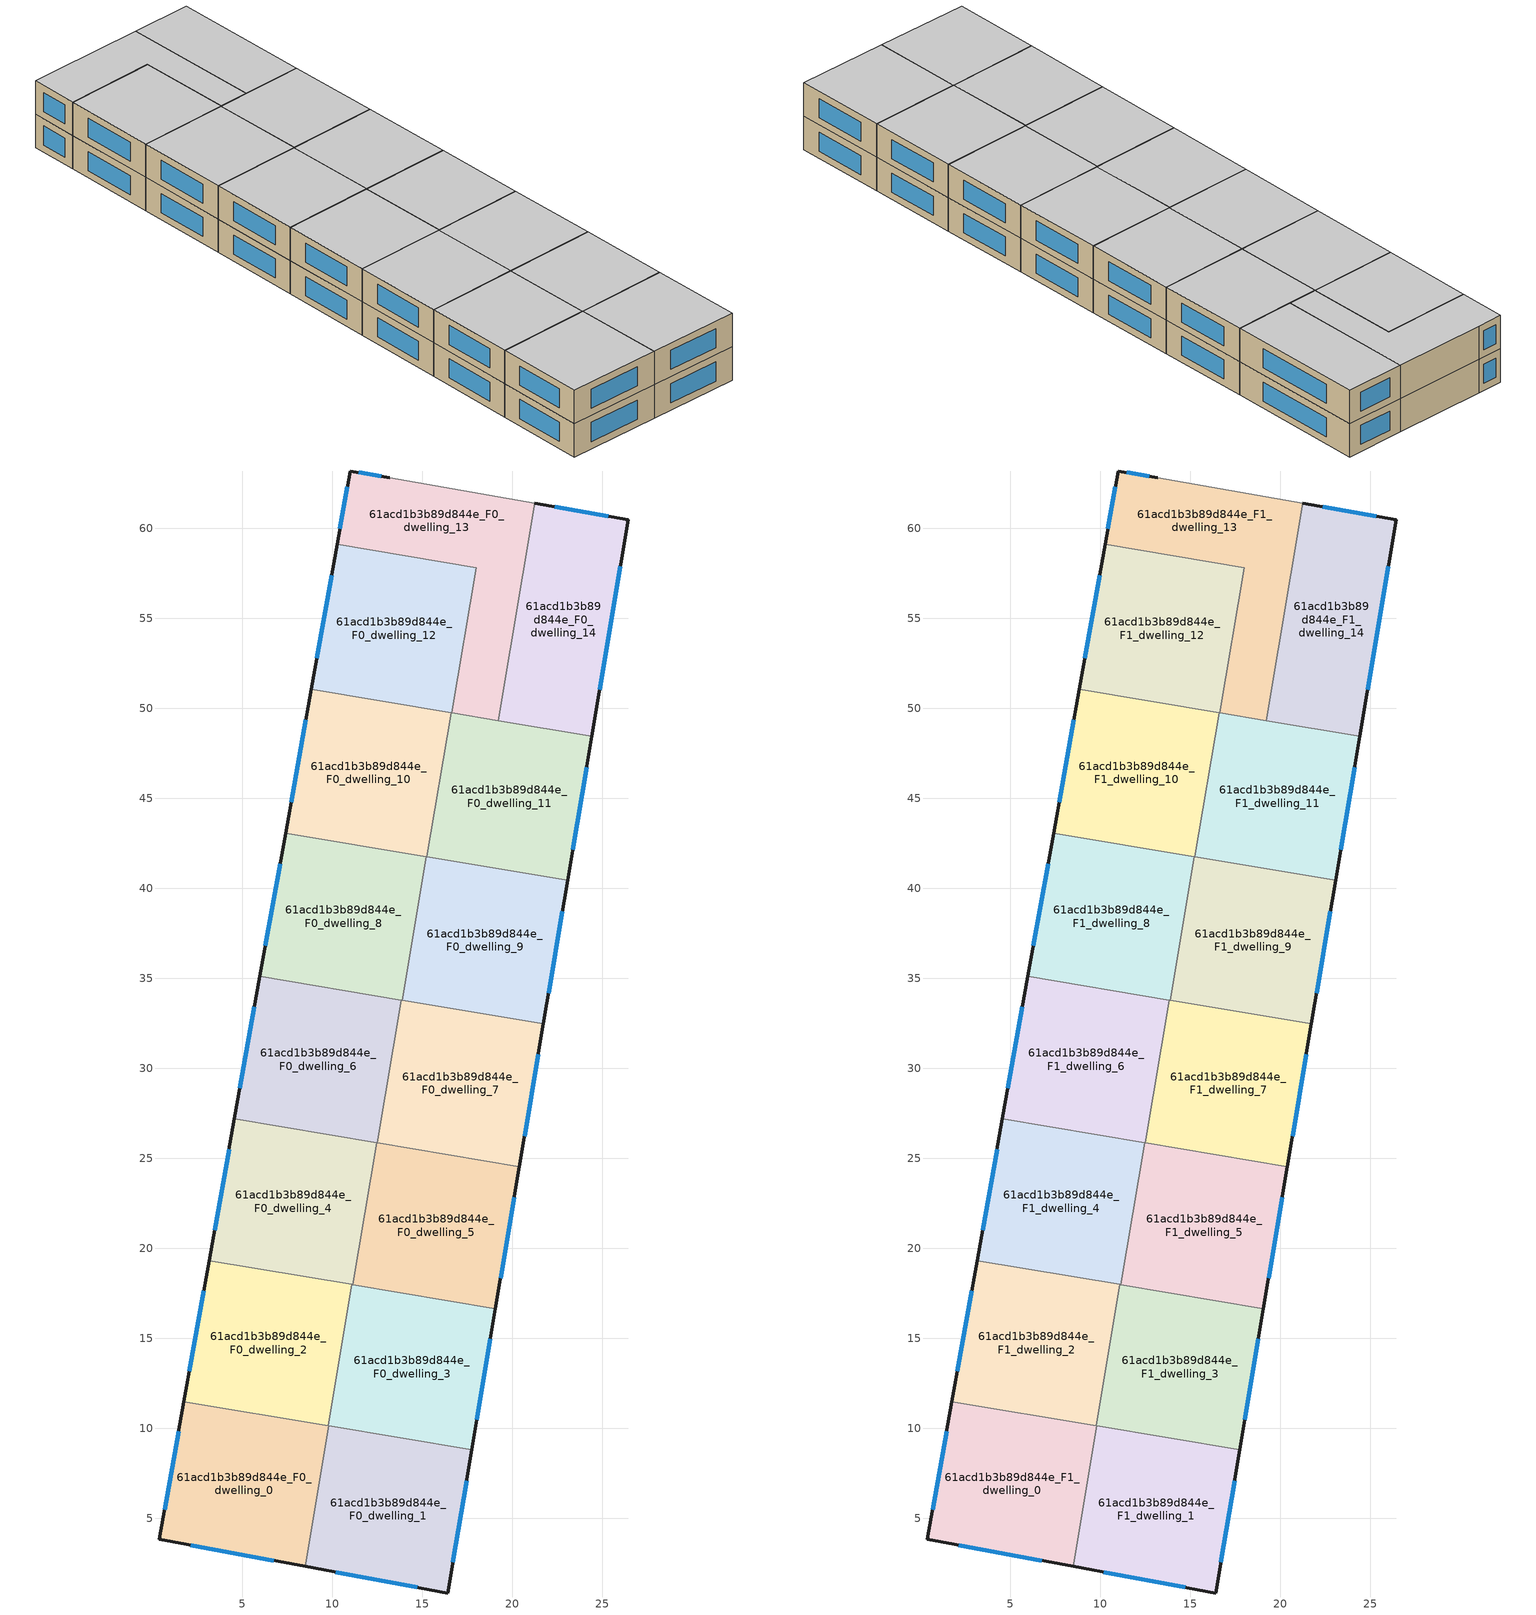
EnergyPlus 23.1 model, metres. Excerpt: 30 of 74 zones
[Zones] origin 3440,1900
61acd1b3b89d844e_F0_dwelling_0
 floor ground (EU_floor_Construction): 9.79,10.13 8.48,2.32 0.38,3.83 1.74,11.48 z0
 wall outside (EU_wall_Construction): 1.74,11.48 0.38,3.83 8.48,2.32 z0:3
 wall to 61acd1b3b89d844e_F0_dwelling_1 (EU_wall_Construction): 8.48,2.32 9.79,10.13 z0:3
 wall to 61acd1b3b89d844e_F0_dwelling_2 (EU_wall_Construction): 9.76,10.14 1.74,11.48 z0:3
 wall to 61acd1b3b89d844e_F0_dwelling_3 (EU_wall_Construction): 9.79,10.13 9.76,10.14 z0:3
 window (EU_Window_Construction): 2.11,3.5 6.75,2.64 / 1.45,9.84 0.67,5.47 z0.64:2.36
61acd1b3b89d844e_F0_dwelling_1
 floor ground (EU_floor_Construction): 17.74,8.8 16.4,0.84 8.48,2.32 9.79,10.13 z0
 wall outside (EU_wall_Construction): 8.48,2.32 16.4,0.84 17.74,8.8 z0:3
 wall to 61acd1b3b89d844e_F0_dwelling_3 (EU_wall_Construction): 17.74,8.8 9.79,10.13 z0:3
 window (EU_Window_Construction): 10.18,2 14.7,1.16 / 16.69,2.55 17.45,7.09 z0.64:2.36
61acd1b3b89d844e_F0_dwelling_10
 floor ground (EU_floor_Construction): 16.6,49.76 15.25,41.75 7.39,43.07 8.82,51.07 z0
 wall outside (EU_wall_Construction): 8.82,51.07 7.39,43.07 z0:3
 wall to 61acd1b3b89d844e_F0_dwelling_11 (EU_wall_Construction): 15.25,41.75 16.6,49.76 z0:3
 wall to 61acd1b3b89d844e_F0_dwelling_8 (EU_wall_Construction): 7.39,43.07 15.21,41.76 z0:3
 wall to 61acd1b3b89d844e_F0_dwelling_12 (EU_wall_Construction): 16.6,49.76 8.82,51.07 z0:3
 wall to 61acd1b3b89d844e_F0_dwelling_9 (EU_wall_Construction): 15.21,41.76 15.25,41.75 z0:3
 window (EU_Window_Construction): 8.52,49.36 7.7,44.78 z0.64:2.36
61acd1b3b89d844e_F0_dwelling_11
 floor ground (EU_floor_Construction): 24.41,48.45 23.06,40.44 15.25,41.75 16.6,49.76 z0
 wall outside (EU_wall_Construction): 23.06,40.44 24.41,48.45 z0:3
 wall to 61acd1b3b89d844e_F0_dwelling_9 (EU_wall_Construction): 15.25,41.75 23.06,40.44 z0:3
 wall to 61acd1b3b89d844e_F0_dwelling_14 (EU_wall_Construction): 24.41,48.45 19.22,49.32 z0:3
 wall to 61acd1b3b89d844e_F0_dwelling_13 (EU_wall_Construction): 19.22,49.32 16.64,49.76 z0:3
 wall to 61acd1b3b89d844e_F0_dwelling_12 (EU_wall_Construction): 16.64,49.76 16.6,49.76 z0:3
 window (EU_Window_Construction): 23.35,42.15 24.12,46.73 z0.64:2.36
61acd1b3b89d844e_F0_dwelling_12
 floor ground (EU_floor_Construction): 17.99,57.81 16.64,49.76 8.82,51.07 10.26,59.11 z0
 wall outside (EU_wall_Construction): 10.26,59.11 8.82,51.07 z0:3
 wall to 61acd1b3b89d844e_F0_dwelling_13 (EU_wall_Construction): 16.64,49.76 17.99,57.81 10.26,59.11 z0:3
 window (EU_Window_Construction): 9.95,57.39 9.13,52.79 z0.64:2.36
61acd1b3b89d844e_F0_dwelling_13
 floor ground (EU_floor_Construction): 21.25,61.4 19.22,49.32 16.64,49.76 17.99,57.81 10.26,59.11 10.99,63.19 13.18,62.83 z0
 wall outside (EU_wall_Construction): 13.18,62.83 10.99,63.19 10.26,59.11 z0:3
 wall adiabatic (EU_wall_Construction): 21.25,61.4 13.18,62.83 z0:3
 wall to 61acd1b3b89d844e_F0_dwelling_14 (EU_wall_Construction): 19.22,49.32 21.25,61.4 z0:3
 window (EU_Window_Construction): 10.83,62.32 10.42,59.99 / 12.71,62.91 11.46,63.11 z0.64:2.36
61acd1b3b89d844e_F0_dwelling_14
 floor ground (EU_floor_Construction): 26.44,60.49 24.41,48.45 19.22,49.32 21.25,61.4 z0
 wall outside (EU_wall_Construction): 24.41,48.45 26.44,60.49 21.25,61.4 z0:3
 window (EU_Window_Construction): 25.33,60.68 22.36,61.21 / 24.85,51.03 26,57.91 z0.64:2.36
61acd1b3b89d844e_F0_dwelling_2
 floor ground (EU_floor_Construction): 11.08,17.99 9.76,10.14 1.74,11.48 3.15,19.32 z0
 wall outside (EU_wall_Construction): 3.15,19.32 1.74,11.48 z0:3
 wall to 61acd1b3b89d844e_F0_dwelling_3 (EU_wall_Construction): 9.76,10.14 11.08,17.99 z0:3
 wall to 61acd1b3b89d844e_F0_dwelling_4 (EU_wall_Construction): 11.08,17.99 3.15,19.32 z0:3
 window (EU_Window_Construction): 2.85,17.64 2.05,13.16 z0.64:2.36
61acd1b3b89d844e_F0_dwelling_3
 floor ground (EU_floor_Construction): 19.06,16.65 17.74,8.8 9.76,10.14 11.08,17.99 z0
 wall outside (EU_wall_Construction): 17.74,8.8 19.06,16.65 z0:3
 wall to 61acd1b3b89d844e_F0_dwelling_5 (EU_wall_Construction): 19.06,16.65 11.12,17.98 z0:3
 wall to 61acd1b3b89d844e_F0_dwelling_4 (EU_wall_Construction): 11.12,17.98 11.08,17.99 z0:3
 window (EU_Window_Construction): 18.02,10.48 18.78,14.96 z0.64:2.36
61acd1b3b89d844e_F0_dwelling_4
 floor ground (EU_floor_Construction): 12.45,25.87 11.12,17.98 3.15,19.32 4.55,27.2 z0
 wall outside (EU_wall_Construction): 4.55,27.2 3.15,19.32 z0:3
 wall to 61acd1b3b89d844e_F0_dwelling_5 (EU_wall_Construction): 11.12,17.98 12.45,25.87 z0:3
 wall to 61acd1b3b89d844e_F0_dwelling_6 (EU_wall_Construction): 12.45,25.87 4.55,27.2 z0:3
 window (EU_Window_Construction): 4.25,25.51 3.45,21.01 z0.64:2.36
61acd1b3b89d844e_F0_dwelling_5
 floor ground (EU_floor_Construction): 20.39,24.54 19.06,16.65 11.12,17.98 12.45,25.87 z0
 wall outside (EU_wall_Construction): 19.06,16.65 20.39,24.54 z0:3
 wall to 61acd1b3b89d844e_F0_dwelling_7 (EU_wall_Construction): 20.39,24.54 12.49,25.86 z0:3
 wall to 61acd1b3b89d844e_F0_dwelling_6 (EU_wall_Construction): 12.49,25.86 12.45,25.87 z0:3
 window (EU_Window_Construction): 19.34,18.34 20.1,22.85 z0.64:2.36
61acd1b3b89d844e_F0_dwelling_6
 floor ground (EU_floor_Construction): 13.82,33.79 12.49,25.86 4.55,27.2 5.97,35.11 z0
 wall outside (EU_wall_Construction): 5.97,35.11 4.55,27.2 z0:3
 wall to 61acd1b3b89d844e_F0_dwelling_7 (EU_wall_Construction): 12.49,25.86 13.82,33.79 z0:3
 wall to 61acd1b3b89d844e_F0_dwelling_8 (EU_wall_Construction): 13.82,33.79 5.97,35.11 z0:3
 window (EU_Window_Construction): 5.67,33.42 4.86,28.89 z0.64:2.36
61acd1b3b89d844e_F0_dwelling_7
 floor ground (EU_floor_Construction): 21.72,32.47 20.39,24.54 12.49,25.86 13.82,33.79 z0
 wall outside (EU_wall_Construction): 20.39,24.54 21.72,32.47 z0:3
 wall to 61acd1b3b89d844e_F0_dwelling_9 (EU_wall_Construction): 21.72,32.47 13.87,33.79 z0:3
 wall to 61acd1b3b89d844e_F0_dwelling_8 (EU_wall_Construction): 13.87,33.79 13.82,33.79 z0:3
 window (EU_Window_Construction): 20.67,26.23 21.44,30.77 z0.64:2.36
61acd1b3b89d844e_F0_dwelling_8
 floor ground (EU_floor_Construction): 15.21,41.76 13.87,33.79 5.97,35.11 7.39,43.07 z0
 wall outside (EU_wall_Construction): 7.39,43.07 5.97,35.11 z0:3
 wall to 61acd1b3b89d844e_F0_dwelling_9 (EU_wall_Construction): 13.87,33.79 15.21,41.76 z0:3
 window (EU_Window_Construction): 7.09,41.37 6.27,36.82 z0.64:2.36
61acd1b3b89d844e_F0_dwelling_9
 floor ground (EU_floor_Construction): 23.06,40.44 21.72,32.47 13.87,33.79 15.21,41.76 z0
 wall outside (EU_wall_Construction): 21.72,32.47 23.06,40.44 z0:3
 window (EU_Window_Construction): 22.01,34.17 22.78,38.73 z0.64:2.36
61acd1b3b89d844e_F1_dwelling_0
 floor to 61acd1b3b89d844e_F0_dwelling_0 (EU_floor_Construction): 9.79,10.13 8.48,2.32 0.38,3.83 1.74,11.48 z3
 wall outside (EU_wall_Construction): 1.74,11.48 0.38,3.83 8.48,2.32 z3:6
 wall to 61acd1b3b89d844e_F1_dwelling_1 (EU_wall_Construction): 8.48,2.32 9.79,10.13 z3:6
 wall to 61acd1b3b89d844e_F1_dwelling_2 (EU_wall_Construction): 9.76,10.14 1.74,11.48 z3:6
 wall to 61acd1b3b89d844e_F1_dwelling_3 (EU_wall_Construction): 9.79,10.13 9.76,10.14 z3:6
 window (EU_Window_Construction): 2.11,3.5 6.75,2.64 / 1.45,9.84 0.67,5.47 z3.64:5.36
 ceiling to 61acd1b3b89d844e_F2_dwelling_0 (EU_floor_Construction): 8.48,2.32 9.79,10.13 1.74,11.48 0.38,3.83 z6
61acd1b3b89d844e_F1_dwelling_1
 floor to 61acd1b3b89d844e_F0_dwelling_1 (EU_floor_Construction): 17.74,8.8 16.4,0.84 8.48,2.32 9.79,10.13 z3
 wall outside (EU_wall_Construction): 8.48,2.32 16.4,0.84 17.74,8.8 z3:6
 wall to 61acd1b3b89d844e_F1_dwelling_3 (EU_wall_Construction): 17.74,8.8 9.79,10.13 z3:6
 window (EU_Window_Construction): 10.18,2 14.7,1.16 / 16.69,2.55 17.45,7.09 z3.64:5.36
 ceiling to 61acd1b3b89d844e_F2_dwelling_1 (EU_floor_Construction): 16.4,0.84 17.74,8.8 9.79,10.13 8.48,2.32 z6
61acd1b3b89d844e_F1_dwelling_10
 floor to 61acd1b3b89d844e_F0_dwelling_10 (EU_floor_Construction): 16.6,49.76 15.25,41.75 7.39,43.07 8.82,51.07 z3
 wall outside (EU_wall_Construction): 8.82,51.07 7.39,43.07 z3:6
 wall to 61acd1b3b89d844e_F1_dwelling_11 (EU_wall_Construction): 15.25,41.75 16.6,49.76 z3:6
 wall to 61acd1b3b89d844e_F1_dwelling_8 (EU_wall_Construction): 7.39,43.07 15.21,41.76 z3:6
 wall to 61acd1b3b89d844e_F1_dwelling_12 (EU_wall_Construction): 16.6,49.76 8.82,51.07 z3:6
 wall to 61acd1b3b89d844e_F1_dwelling_9 (EU_wall_Construction): 15.21,41.76 15.25,41.75 z3:6
 window (EU_Window_Construction): 8.52,49.36 7.7,44.78 z3.64:5.36
 ceiling to 61acd1b3b89d844e_F2_dwelling_10 (EU_floor_Construction): 15.25,41.75 16.6,49.76 8.82,51.07 7.39,43.07 z6
61acd1b3b89d844e_F1_dwelling_11
 floor to 61acd1b3b89d844e_F0_dwelling_11 (EU_floor_Construction): 24.41,48.45 23.06,40.44 15.25,41.75 16.6,49.76 z3
 wall outside (EU_wall_Construction): 23.06,40.44 24.41,48.45 z3:6
 wall to 61acd1b3b89d844e_F1_dwelling_9 (EU_wall_Construction): 15.25,41.75 23.06,40.44 z3:6
 wall to 61acd1b3b89d844e_F1_dwelling_14 (EU_wall_Construction): 24.41,48.45 19.22,49.32 z3:6
 wall to 61acd1b3b89d844e_F1_dwelling_13 (EU_wall_Construction): 19.22,49.32 16.64,49.76 z3:6
 wall to 61acd1b3b89d844e_F1_dwelling_12 (EU_wall_Construction): 16.64,49.76 16.6,49.76 z3:6
 window (EU_Window_Construction): 23.35,42.15 24.12,46.73 z3.64:5.36
 ceiling to 61acd1b3b89d844e_F2_dwelling_11 (EU_floor_Construction): 23.06,40.44 24.41,48.45 16.6,49.76 15.25,41.75 z6
61acd1b3b89d844e_F1_dwelling_12
 floor to 61acd1b3b89d844e_F0_dwelling_12 (EU_floor_Construction): 17.99,57.81 16.64,49.76 8.82,51.07 10.26,59.11 z3
 wall outside (EU_wall_Construction): 10.26,59.11 8.82,51.07 z3:6
 wall to 61acd1b3b89d844e_F1_dwelling_13 (EU_wall_Construction): 16.64,49.76 17.99,57.81 10.26,59.11 z3:6
 window (EU_Window_Construction): 9.95,57.39 9.13,52.79 z3.64:5.36
 ceiling to 61acd1b3b89d844e_F2_dwelling_12 (EU_floor_Construction): 16.64,49.76 17.99,57.81 10.26,59.11 8.82,51.07 z6
61acd1b3b89d844e_F1_dwelling_13
 floor to 61acd1b3b89d844e_F0_dwelling_13 (EU_floor_Construction): 21.25,61.4 19.22,49.32 16.64,49.76 17.99,57.81 10.26,59.11 10.99,63.19 13.18,62.83 z3
 wall outside (EU_wall_Construction): 13.18,62.83 10.99,63.19 10.26,59.11 z3:6
 wall adiabatic (EU_wall_Construction): 21.25,61.4 13.18,62.83 z3:6
 wall to 61acd1b3b89d844e_F1_dwelling_14 (EU_wall_Construction): 19.22,49.32 21.25,61.4 z3:6
 window (EU_Window_Construction): 10.83,62.32 10.42,59.99 / 12.71,62.91 11.46,63.11 z3.64:5.36
 ceiling to 61acd1b3b89d844e_F2_dwelling_13 (EU_floor_Construction): 19.22,49.32 21.25,61.4 13.18,62.83 10.99,63.19 10.26,59.11 17.99,57.81 16.64,49.76 z6
61acd1b3b89d844e_F1_dwelling_14
 floor to 61acd1b3b89d844e_F0_dwelling_14 (EU_floor_Construction): 26.44,60.49 24.41,48.45 19.22,49.32 21.25,61.4 z3
 wall outside (EU_wall_Construction): 24.41,48.45 26.44,60.49 21.25,61.4 z3:6
 window (EU_Window_Construction): 25.33,60.68 22.36,61.21 / 24.85,51.03 26,57.91 z3.64:5.36
 ceiling to 61acd1b3b89d844e_F2_dwelling_14 (EU_floor_Construction): 24.41,48.45 26.44,60.49 21.25,61.4 19.22,49.32 z6
61acd1b3b89d844e_F1_dwelling_2
 floor to 61acd1b3b89d844e_F0_dwelling_2 (EU_floor_Construction): 11.08,17.99 9.76,10.14 1.74,11.48 3.15,19.32 z3
 wall outside (EU_wall_Construction): 3.15,19.32 1.74,11.48 z3:6
 wall to 61acd1b3b89d844e_F1_dwelling_3 (EU_wall_Construction): 9.76,10.14 11.08,17.99 z3:6
 wall to 61acd1b3b89d844e_F1_dwelling_4 (EU_wall_Construction): 11.08,17.99 3.15,19.32 z3:6
 window (EU_Window_Construction): 2.85,17.64 2.05,13.16 z3.64:5.36
 ceiling to 61acd1b3b89d844e_F2_dwelling_2 (EU_floor_Construction): 9.76,10.14 11.08,17.99 3.15,19.32 1.74,11.48 z6
61acd1b3b89d844e_F1_dwelling_3
 floor to 61acd1b3b89d844e_F0_dwelling_3 (EU_floor_Construction): 19.06,16.65 17.74,8.8 9.76,10.14 11.08,17.99 z3
 wall outside (EU_wall_Construction): 17.74,8.8 19.06,16.65 z3:6
 wall to 61acd1b3b89d844e_F1_dwelling_5 (EU_wall_Construction): 19.06,16.65 11.12,17.98 z3:6
 wall to 61acd1b3b89d844e_F1_dwelling_4 (EU_wall_Construction): 11.12,17.98 11.08,17.99 z3:6
 window (EU_Window_Construction): 18.02,10.48 18.78,14.96 z3.64:5.36
 ceiling to 61acd1b3b89d844e_F2_dwelling_3 (EU_floor_Construction): 17.74,8.8 19.06,16.65 11.08,17.99 9.76,10.14 z6
61acd1b3b89d844e_F1_dwelling_4
 floor to 61acd1b3b89d844e_F0_dwelling_4 (EU_floor_Construction): 12.45,25.87 11.12,17.98 3.15,19.32 4.55,27.2 z3
 wall outside (EU_wall_Construction): 4.55,27.2 3.15,19.32 z3:6
 wall to 61acd1b3b89d844e_F1_dwelling_5 (EU_wall_Construction): 11.12,17.98 12.45,25.87 z3:6
 wall to 61acd1b3b89d844e_F1_dwelling_6 (EU_wall_Construction): 12.45,25.87 4.55,27.2 z3:6
 window (EU_Window_Construction): 4.25,25.51 3.45,21.01 z3.64:5.36
 ceiling to 61acd1b3b89d844e_F2_dwelling_4 (EU_floor_Construction): 11.12,17.98 12.45,25.87 4.55,27.2 3.15,19.32 z6
61acd1b3b89d844e_F1_dwelling_5
 floor to 61acd1b3b89d844e_F0_dwelling_5 (EU_floor_Construction): 20.39,24.54 19.06,16.65 11.12,17.98 12.45,25.87 z3
 wall outside (EU_wall_Construction): 19.06,16.65 20.39,24.54 z3:6
 wall to 61acd1b3b89d844e_F1_dwelling_7 (EU_wall_Construction): 20.39,24.54 12.49,25.86 z3:6
 wall to 61acd1b3b89d844e_F1_dwelling_6 (EU_wall_Construction): 12.49,25.86 12.45,25.87 z3:6
 window (EU_Window_Construction): 19.34,18.34 20.1,22.85 z3.64:5.36
 ceiling to 61acd1b3b89d844e_F2_dwelling_5 (EU_floor_Construction): 19.06,16.65 20.39,24.54 12.45,25.87 11.12,17.98 z6
61acd1b3b89d844e_F1_dwelling_6
 floor to 61acd1b3b89d844e_F0_dwelling_6 (EU_floor_Construction): 13.82,33.79 12.49,25.86 4.55,27.2 5.97,35.11 z3
 wall outside (EU_wall_Construction): 5.97,35.11 4.55,27.2 z3:6
 wall to 61acd1b3b89d844e_F1_dwelling_7 (EU_wall_Construction): 12.49,25.86 13.82,33.79 z3:6
 wall to 61acd1b3b89d844e_F1_dwelling_8 (EU_wall_Construction): 13.82,33.79 5.97,35.11 z3:6
 window (EU_Window_Construction): 5.67,33.42 4.86,28.89 z3.64:5.36
 ceiling to 61acd1b3b89d844e_F2_dwelling_6 (EU_floor_Construction): 12.49,25.86 13.82,33.79 5.97,35.11 4.55,27.2 z6
61acd1b3b89d844e_F1_dwelling_7
 floor to 61acd1b3b89d844e_F0_dwelling_7 (EU_floor_Construction): 21.72,32.47 20.39,24.54 12.49,25.86 13.82,33.79 z3
 wall outside (EU_wall_Construction): 20.39,24.54 21.72,32.47 z3:6
 wall to 61acd1b3b89d844e_F1_dwelling_9 (EU_wall_Construction): 21.72,32.47 13.87,33.79 z3:6
 wall to 61acd1b3b89d844e_F1_dwelling_8 (EU_wall_Construction): 13.87,33.79 13.82,33.79 z3:6
 window (EU_Window_Construction): 20.67,26.23 21.44,30.77 z3.64:5.36
 ceiling to 61acd1b3b89d844e_F2_dwelling_7 (EU_floor_Construction): 20.39,24.54 21.72,32.47 13.82,33.79 12.49,25.86 z6
61acd1b3b89d844e_F1_dwelling_8
 floor to 61acd1b3b89d844e_F0_dwelling_8 (EU_floor_Construction): 15.21,41.76 13.87,33.79 5.97,35.11 7.39,43.07 z3
 wall outside (EU_wall_Construction): 7.39,43.07 5.97,35.11 z3:6
 wall to 61acd1b3b89d844e_F1_dwelling_9 (EU_wall_Construction): 13.87,33.79 15.21,41.76 z3:6
 window (EU_Window_Construction): 7.09,41.37 6.27,36.82 z3.64:5.36
 ceiling to 61acd1b3b89d844e_F2_dwelling_8 (EU_floor_Construction): 13.87,33.79 15.21,41.76 7.39,43.07 5.97,35.11 z6
61acd1b3b89d844e_F1_dwelling_9
 floor to 61acd1b3b89d844e_F0_dwelling_9 (EU_floor_Construction): 23.06,40.44 21.72,32.47 13.87,33.79 15.21,41.76 z3
 wall outside (EU_wall_Construction): 21.72,32.47 23.06,40.44 z3:6
 window (EU_Window_Construction): 22.01,34.17 22.78,38.73 z3.64:5.36
 ceiling to 61acd1b3b89d844e_F2_dwelling_9 (EU_floor_Construction): 21.72,32.47 23.06,40.44 15.21,41.76 13.87,33.79 z6
[Building]
EU S2 Campaign: North Axis=0; Terrain=City; Solar Distribution=FullExterior
[Site:Location]
Yerevan-Zvartnots.Intl.AP: Latitude=40.15; Longitude=44.383; Time Zone=4; Elevation=854
[SizingPeriod:WeatherFileDays]
AnnualSizingPeriod: Begin Month=1; Begin Day of Month=1; End Month=12; End Day of Month=31; Day of Week for Start Day=Monday; Use Weather File Daylight Saving Period=No; Use Weather File Rain and Snow Indicators=No
[MATERIAL]
EU_InternalMass_Material: Roughness=MediumRough; Thickness=0.1; Conductivity=1; Density=1800; Specific Heat=900; Thermal Absorptance=0.9; Solar Absorptance=0.7; Visible Absorptance=0.7
[MATERIAL:NOMASS] Roughness=MediumRough; Thermal Absorptance=0.9; Solar Absorptance=0.7; Visible Absorptance=0.7
Name | Thermal Resistance
EU_wall_NoMass | 1.05043
EU_floor_NoMass | 0.478065
[WINDOWMATERIAL:SIMPLEGLAZINGSYSTEM]
EU_Window_SimpleGlazing: UFactor=2.5566; Solar Heat Gain Coefficient=0.75; Visible Transmittance=0.75
[CONSTRUCTION]
EU_wall_Construction: EU_wall_NoMass
EU_floor_Construction: EU_floor_NoMass
EU_Window_Construction: EU_Window_SimpleGlazing
EU_InternalMass_Construction: EU_InternalMass_Material
[ZONE] Type=1; Multiplier=1; Ceiling Height=autocalculate; Floor Area=autocalculate; Part of Total Floor Area=Yes
Name | Volume
61acd1b3b89d844e_F0_dwelling_0; 61acd1b3b89d844e_F1_dwelling_0; 61acd1b3b89d844e_F0_dwelling_10; 61acd1b3b89d844e_F1_dwelling_10 | 193.182
61acd1b3b89d844e_F0_dwelling_1; 61acd1b3b89d844e_F1_dwelling_1 | 193.173
61acd1b3b89d844e_F0_dwelling_11; 61acd1b3b89d844e_F1_dwelling_11 | 193.174
61acd1b3b89d844e_F0_dwelling_12; 61acd1b3b89d844e_F1_dwelling_12 | 193.175
61acd1b3b89d844e_F0_dwelling_13; 61acd1b3b89d844e_F1_dwelling_13 | 193.18
61acd1b3b89d844e_F0_dwelling_14; 61acd1b3b89d844e_F1_dwelling_14 | 193.184
61acd1b3b89d844e_F0_dwelling_2; 61acd1b3b89d844e_F1_dwelling_2 | 193.158
61acd1b3b89d844e_F0_dwelling_3; 61acd1b3b89d844e_F1_dwelling_3 | 193.165
61acd1b3b89d844e_F0_dwelling_4; 61acd1b3b89d844e_F1_dwelling_4 | 193.192
61acd1b3b89d844e_F0_dwelling_5; 61acd1b3b89d844e_F1_dwelling_5 | 193.189
61acd1b3b89d844e_F0_dwelling_6; 61acd1b3b89d844e_F1_dwelling_6 | 193.17
61acd1b3b89d844e_F0_dwelling_7; 61acd1b3b89d844e_F1_dwelling_7 | 193.177
61acd1b3b89d844e_F0_dwelling_8; 61acd1b3b89d844e_F1_dwelling_8 | 193.202
61acd1b3b89d844e_F0_dwelling_9; 61acd1b3b89d844e_F1_dwelling_9 | 193.181
[INTERNALMASS] Construction=EU_InternalMass_Construction
Name | Zone or ZoneList | Surface Area
61acd1b3b89d844e_F0_dwelling_0_EU_InternalMass | 61acd1b3b89d844e_F0_dwelling_0 | 64.3935
61acd1b3b89d844e_F0_dwelling_1_EU_InternalMass | 61acd1b3b89d844e_F0_dwelling_1 | 64.3906
61acd1b3b89d844e_F0_dwelling_2_EU_InternalMass | 61acd1b3b89d844e_F0_dwelling_2 | 64.3884
61acd1b3b89d844e_F0_dwelling_3_EU_InternalMass | 61acd1b3b89d844e_F0_dwelling_3 | 64.3896
61acd1b3b89d844e_F0_dwelling_4_EU_InternalMass | 61acd1b3b89d844e_F0_dwelling_4 | 64.3983
61acd1b3b89d844e_F0_dwelling_5_EU_InternalMass | 61acd1b3b89d844e_F0_dwelling_5 | 64.3958
61acd1b3b89d844e_F0_dwelling_6_EU_InternalMass | 61acd1b3b89d844e_F0_dwelling_6 | 64.388
61acd1b3b89d844e_F0_dwelling_7_EU_InternalMass | 61acd1b3b89d844e_F0_dwelling_7 | 64.3915
61acd1b3b89d844e_F0_dwelling_8_EU_InternalMass | 61acd1b3b89d844e_F0_dwelling_8 | 64.399
61acd1b3b89d844e_F0_dwelling_9_EU_InternalMass | 61acd1b3b89d844e_F0_dwelling_9 | 64.3949
61acd1b3b89d844e_F0_dwelling_10_EU_InternalMass | 61acd1b3b89d844e_F0_dwelling_10 | 64.3941
61acd1b3b89d844e_F0_dwelling_11_EU_InternalMass | 61acd1b3b89d844e_F0_dwelling_11 | 64.3932
61acd1b3b89d844e_F0_dwelling_12_EU_InternalMass | 61acd1b3b89d844e_F0_dwelling_12 | 64.3923
61acd1b3b89d844e_F0_dwelling_13_EU_InternalMass | 61acd1b3b89d844e_F0_dwelling_13 | 64.3932
61acd1b3b89d844e_F0_dwelling_14_EU_InternalMass | 61acd1b3b89d844e_F0_dwelling_14 | 64.3918
61acd1b3b89d844e_F1_dwelling_0_EU_InternalMass | 61acd1b3b89d844e_F1_dwelling_0 | 64.3935
61acd1b3b89d844e_F1_dwelling_1_EU_InternalMass | 61acd1b3b89d844e_F1_dwelling_1 | 64.3906
61acd1b3b89d844e_F1_dwelling_2_EU_InternalMass | 61acd1b3b89d844e_F1_dwelling_2 | 64.3884
61acd1b3b89d844e_F1_dwelling_3_EU_InternalMass | 61acd1b3b89d844e_F1_dwelling_3 | 64.3896
61acd1b3b89d844e_F1_dwelling_4_EU_InternalMass | 61acd1b3b89d844e_F1_dwelling_4 | 64.3983
61acd1b3b89d844e_F1_dwelling_5_EU_InternalMass | 61acd1b3b89d844e_F1_dwelling_5 | 64.3958
61acd1b3b89d844e_F1_dwelling_6_EU_InternalMass | 61acd1b3b89d844e_F1_dwelling_6 | 64.388
61acd1b3b89d844e_F1_dwelling_7_EU_InternalMass | 61acd1b3b89d844e_F1_dwelling_7 | 64.3915
61acd1b3b89d844e_F1_dwelling_8_EU_InternalMass | 61acd1b3b89d844e_F1_dwelling_8 | 64.399
61acd1b3b89d844e_F1_dwelling_9_EU_InternalMass | 61acd1b3b89d844e_F1_dwelling_9 | 64.3949
61acd1b3b89d844e_F1_dwelling_10_EU_InternalMass | 61acd1b3b89d844e_F1_dwelling_10 | 64.3941
61acd1b3b89d844e_F1_dwelling_11_EU_InternalMass | 61acd1b3b89d844e_F1_dwelling_11 | 64.3932
61acd1b3b89d844e_F1_dwelling_12_EU_InternalMass | 61acd1b3b89d844e_F1_dwelling_12 | 64.3923
61acd1b3b89d844e_F1_dwelling_13_EU_InternalMass | 61acd1b3b89d844e_F1_dwelling_13 | 64.3932
61acd1b3b89d844e_F1_dwelling_14_EU_InternalMass | 61acd1b3b89d844e_F1_dwelling_14 | 64.3918
[OTHEREQUIPMENT] Fuel Type=Electricity; Design Level Calculation Method=Watts/Area; Power per Zone Floor Area=1; Fraction Latent=0; Fraction Radiant=0; Fraction Lost=0; Carbon Dioxide Generation Rate=0; EndUse Subcategory=EU_Step8_InternalGains
Name | Zone or ZoneList or Space or SpaceList | Schedule
EU_Step8_InternalGain_61acd1b3b89d844e_F0_dwelling_0_f000 | 61acd1b3b89d844e_F0_dwelling_0 | EU_Step8_GainSchedule_61acd1b3b89d844e_F0_dwelling_0_f000
EU_Step8_InternalGain_61acd1b3b89d844e_F0_dwelling_1_f000 | 61acd1b3b89d844e_F0_dwelling_1 | EU_Step8_GainSchedule_61acd1b3b89d844e_F0_dwelling_1_f000
EU_Step8_InternalGain_61acd1b3b89d844e_F0_dwelling_2_f000 | 61acd1b3b89d844e_F0_dwelling_2 | EU_Step8_GainSchedule_61acd1b3b89d844e_F0_dwelling_2_f000
EU_Step8_InternalGain_61acd1b3b89d844e_F0_dwelling_3_f000 | 61acd1b3b89d844e_F0_dwelling_3 | EU_Step8_GainSchedule_61acd1b3b89d844e_F0_dwelling_3_f000
EU_Step8_InternalGain_61acd1b3b89d844e_F0_dwelling_4_f000 | 61acd1b3b89d844e_F0_dwelling_4 | EU_Step8_GainSchedule_61acd1b3b89d844e_F0_dwelling_4_f000
EU_Step8_InternalGain_61acd1b3b89d844e_F0_dwelling_5_f000 | 61acd1b3b89d844e_F0_dwelling_5 | EU_Step8_GainSchedule_61acd1b3b89d844e_F0_dwelling_5_f000
EU_Step8_InternalGain_61acd1b3b89d844e_F0_dwelling_6_f000 | 61acd1b3b89d844e_F0_dwelling_6 | EU_Step8_GainSchedule_61acd1b3b89d844e_F0_dwelling_6_f000
EU_Step8_InternalGain_61acd1b3b89d844e_F0_dwelling_7_f000 | 61acd1b3b89d844e_F0_dwelling_7 | EU_Step8_GainSchedule_61acd1b3b89d844e_F0_dwelling_7_f000
EU_Step8_InternalGain_61acd1b3b89d844e_F0_dwelling_8_f000 | 61acd1b3b89d844e_F0_dwelling_8 | EU_Step8_GainSchedule_61acd1b3b89d844e_F0_dwelling_8_f000
EU_Step8_InternalGain_61acd1b3b89d844e_F0_dwelling_9_f000 | 61acd1b3b89d844e_F0_dwelling_9 | EU_Step8_GainSchedule_61acd1b3b89d844e_F0_dwelling_9_f000
EU_Step8_InternalGain_61acd1b3b89d844e_F0_dwelling_10_f000 | 61acd1b3b89d844e_F0_dwelling_10 | EU_Step8_GainSchedule_61acd1b3b89d844e_F0_dwelling_10_f000
EU_Step8_InternalGain_61acd1b3b89d844e_F0_dwelling_11_f000 | 61acd1b3b89d844e_F0_dwelling_11 | EU_Step8_GainSchedule_61acd1b3b89d844e_F0_dwelling_11_f000
EU_Step8_InternalGain_61acd1b3b89d844e_F0_dwelling_12_f000 | 61acd1b3b89d844e_F0_dwelling_12 | EU_Step8_GainSchedule_61acd1b3b89d844e_F0_dwelling_12_f000
EU_Step8_InternalGain_61acd1b3b89d844e_F0_dwelling_13_f000 | 61acd1b3b89d844e_F0_dwelling_13 | EU_Step8_GainSchedule_61acd1b3b89d844e_F0_dwelling_13_f000
EU_Step8_InternalGain_61acd1b3b89d844e_F0_dwelling_14_f000 | 61acd1b3b89d844e_F0_dwelling_14 | EU_Step8_GainSchedule_61acd1b3b89d844e_F0_dwelling_14_f000
EU_Step8_InternalGain_61acd1b3b89d844e_F1_dwelling_0_f000 | 61acd1b3b89d844e_F1_dwelling_0 | EU_Step8_GainSchedule_61acd1b3b89d844e_F1_dwelling_0_f000
EU_Step8_InternalGain_61acd1b3b89d844e_F1_dwelling_1_f000 | 61acd1b3b89d844e_F1_dwelling_1 | EU_Step8_GainSchedule_61acd1b3b89d844e_F1_dwelling_1_f000
EU_Step8_InternalGain_61acd1b3b89d844e_F1_dwelling_2_f000 | 61acd1b3b89d844e_F1_dwelling_2 | EU_Step8_GainSchedule_61acd1b3b89d844e_F1_dwelling_2_f000
EU_Step8_InternalGain_61acd1b3b89d844e_F1_dwelling_3_f000 | 61acd1b3b89d844e_F1_dwelling_3 | EU_Step8_GainSchedule_61acd1b3b89d844e_F1_dwelling_3_f000
EU_Step8_InternalGain_61acd1b3b89d844e_F1_dwelling_4_f000 | 61acd1b3b89d844e_F1_dwelling_4 | EU_Step8_GainSchedule_61acd1b3b89d844e_F1_dwelling_4_f000
EU_Step8_InternalGain_61acd1b3b89d844e_F1_dwelling_5_f000 | 61acd1b3b89d844e_F1_dwelling_5 | EU_Step8_GainSchedule_61acd1b3b89d844e_F1_dwelling_5_f000
EU_Step8_InternalGain_61acd1b3b89d844e_F1_dwelling_6_f000 | 61acd1b3b89d844e_F1_dwelling_6 | EU_Step8_GainSchedule_61acd1b3b89d844e_F1_dwelling_6_f000
EU_Step8_InternalGain_61acd1b3b89d844e_F1_dwelling_7_f000 | 61acd1b3b89d844e_F1_dwelling_7 | EU_Step8_GainSchedule_61acd1b3b89d844e_F1_dwelling_7_f000
EU_Step8_InternalGain_61acd1b3b89d844e_F1_dwelling_8_f000 | 61acd1b3b89d844e_F1_dwelling_8 | EU_Step8_GainSchedule_61acd1b3b89d844e_F1_dwelling_8_f000
EU_Step8_InternalGain_61acd1b3b89d844e_F1_dwelling_9_f000 | 61acd1b3b89d844e_F1_dwelling_9 | EU_Step8_GainSchedule_61acd1b3b89d844e_F1_dwelling_9_f000
EU_Step8_InternalGain_61acd1b3b89d844e_F1_dwelling_10_f000 | 61acd1b3b89d844e_F1_dwelling_10 | EU_Step8_GainSchedule_61acd1b3b89d844e_F1_dwelling_10_f000
EU_Step8_InternalGain_61acd1b3b89d844e_F1_dwelling_11_f000 | 61acd1b3b89d844e_F1_dwelling_11 | EU_Step8_GainSchedule_61acd1b3b89d844e_F1_dwelling_11_f000
EU_Step8_InternalGain_61acd1b3b89d844e_F1_dwelling_12_f000 | 61acd1b3b89d844e_F1_dwelling_12 | EU_Step8_GainSchedule_61acd1b3b89d844e_F1_dwelling_12_f000
EU_Step8_InternalGain_61acd1b3b89d844e_F1_dwelling_13_f000 | 61acd1b3b89d844e_F1_dwelling_13 | EU_Step8_GainSchedule_61acd1b3b89d844e_F1_dwelling_13_f000
EU_Step8_InternalGain_61acd1b3b89d844e_F1_dwelling_14_f000 | 61acd1b3b89d844e_F1_dwelling_14 | EU_Step8_GainSchedule_61acd1b3b89d844e_F1_dwelling_14_f000
[ZONEVENTILATION:DESIGNFLOWRATE] Schedule=EU_AlwaysOn; Design Flow Rate Calculation Method=AirChanges/Hour; Air Changes per Hour=0.557805; Ventilation Type=Natural; Fan Pressure Rise=0; Fan Total Efficiency=1; Constant Term Coefficient=1; Temperature Term Coefficient=0; Velocity Term Coefficient=0; Velocity Squared Term Coefficient=0; Minimum Indoor Temperature=-100; Maximum Indoor Temperature=100; Delta Temperature=-100; Minimum Outdoor Temperature=-100; Maximum Outdoor Temperature=100; Maximum Wind Speed=40
Name | Zone or ZoneList or Space or SpaceList
EU_ConstantAir_61acd1b3b89d844e_F0_dwelling_0 | 61acd1b3b89d844e_F0_dwelling_0
EU_ConstantAir_61acd1b3b89d844e_F0_dwelling_1 | 61acd1b3b89d844e_F0_dwelling_1
EU_ConstantAir_61acd1b3b89d844e_F0_dwelling_2 | 61acd1b3b89d844e_F0_dwelling_2
EU_ConstantAir_61acd1b3b89d844e_F0_dwelling_3 | 61acd1b3b89d844e_F0_dwelling_3
EU_ConstantAir_61acd1b3b89d844e_F0_dwelling_4 | 61acd1b3b89d844e_F0_dwelling_4
EU_ConstantAir_61acd1b3b89d844e_F0_dwelling_5 | 61acd1b3b89d844e_F0_dwelling_5
EU_ConstantAir_61acd1b3b89d844e_F0_dwelling_6 | 61acd1b3b89d844e_F0_dwelling_6
EU_ConstantAir_61acd1b3b89d844e_F0_dwelling_7 | 61acd1b3b89d844e_F0_dwelling_7
EU_ConstantAir_61acd1b3b89d844e_F0_dwelling_8 | 61acd1b3b89d844e_F0_dwelling_8
EU_ConstantAir_61acd1b3b89d844e_F0_dwelling_9 | 61acd1b3b89d844e_F0_dwelling_9
EU_ConstantAir_61acd1b3b89d844e_F0_dwelling_10 | 61acd1b3b89d844e_F0_dwelling_10
EU_ConstantAir_61acd1b3b89d844e_F0_dwelling_11 | 61acd1b3b89d844e_F0_dwelling_11
EU_ConstantAir_61acd1b3b89d844e_F0_dwelling_12 | 61acd1b3b89d844e_F0_dwelling_12
EU_ConstantAir_61acd1b3b89d844e_F0_dwelling_13 | 61acd1b3b89d844e_F0_dwelling_13
EU_ConstantAir_61acd1b3b89d844e_F0_dwelling_14 | 61acd1b3b89d844e_F0_dwelling_14
EU_ConstantAir_61acd1b3b89d844e_F1_dwelling_0 | 61acd1b3b89d844e_F1_dwelling_0
EU_ConstantAir_61acd1b3b89d844e_F1_dwelling_1 | 61acd1b3b89d844e_F1_dwelling_1
EU_ConstantAir_61acd1b3b89d844e_F1_dwelling_2 | 61acd1b3b89d844e_F1_dwelling_2
EU_ConstantAir_61acd1b3b89d844e_F1_dwelling_3 | 61acd1b3b89d844e_F1_dwelling_3
EU_ConstantAir_61acd1b3b89d844e_F1_dwelling_4 | 61acd1b3b89d844e_F1_dwelling_4
EU_ConstantAir_61acd1b3b89d844e_F1_dwelling_5 | 61acd1b3b89d844e_F1_dwelling_5
EU_ConstantAir_61acd1b3b89d844e_F1_dwelling_6 | 61acd1b3b89d844e_F1_dwelling_6
EU_ConstantAir_61acd1b3b89d844e_F1_dwelling_7 | 61acd1b3b89d844e_F1_dwelling_7
EU_ConstantAir_61acd1b3b89d844e_F1_dwelling_8 | 61acd1b3b89d844e_F1_dwelling_8
EU_ConstantAir_61acd1b3b89d844e_F1_dwelling_9 | 61acd1b3b89d844e_F1_dwelling_9
EU_ConstantAir_61acd1b3b89d844e_F1_dwelling_10 | 61acd1b3b89d844e_F1_dwelling_10
EU_ConstantAir_61acd1b3b89d844e_F1_dwelling_11 | 61acd1b3b89d844e_F1_dwelling_11
EU_ConstantAir_61acd1b3b89d844e_F1_dwelling_12 | 61acd1b3b89d844e_F1_dwelling_12
EU_ConstantAir_61acd1b3b89d844e_F1_dwelling_13 | 61acd1b3b89d844e_F1_dwelling_13
EU_ConstantAir_61acd1b3b89d844e_F1_dwelling_14 | 61acd1b3b89d844e_F1_dwelling_14
[HVACTEMPLATE:THERMOSTAT] Constant Heating Setpoint=20; Constant Cooling Setpoint=50
EU_HeatOnly_61acd1b3b89d844e_F0_dwelling_0; EU_HeatOnly_61acd1b3b89d844e_F0_dwelling_1; EU_HeatOnly_61acd1b3b89d844e_F0_dwelling_2; EU_HeatOnly_61acd1b3b89d844e_F0_dwelling_3; EU_HeatOnly_61acd1b3b89d844e_F0_dwelling_4; EU_HeatOnly_61acd1b3b89d844e_F0_dwelling_5; EU_HeatOnly_61acd1b3b89d844e_F0_dwelling_6; EU_HeatOnly_61acd1b3b89d844e_F0_dwelling_7; EU_HeatOnly_61acd1b3b89d844e_F0_dwelling_8; EU_HeatOnly_61acd1b3b89d844e_F0_dwelling_9; EU_HeatOnly_61acd1b3b89d844e_F0_dwelling_10; EU_HeatOnly_61acd1b3b89d844e_F0_dwelling_11; EU_HeatOnly_61acd1b3b89d844e_F0_dwelling_12; EU_HeatOnly_61acd1b3b89d844e_F0_dwelling_13; EU_HeatOnly_61acd1b3b89d844e_F0_dwelling_14; EU_HeatOnly_61acd1b3b89d844e_F1_dwelling_0; EU_HeatOnly_61acd1b3b89d844e_F1_dwelling_1; EU_HeatOnly_61acd1b3b89d844e_F1_dwelling_2; EU_HeatOnly_61acd1b3b89d844e_F1_dwelling_3; EU_HeatOnly_61acd1b3b89d844e_F1_dwelling_4; EU_HeatOnly_61acd1b3b89d844e_F1_dwelling_5; EU_HeatOnly_61acd1b3b89d844e_F1_dwelling_6; EU_HeatOnly_61acd1b3b89d844e_F1_dwelling_7; EU_HeatOnly_61acd1b3b89d844e_F1_dwelling_8; EU_HeatOnly_61acd1b3b89d844e_F1_dwelling_9; EU_HeatOnly_61acd1b3b89d844e_F1_dwelling_10; EU_HeatOnly_61acd1b3b89d844e_F1_dwelling_11; EU_HeatOnly_61acd1b3b89d844e_F1_dwelling_12; EU_HeatOnly_61acd1b3b89d844e_F1_dwelling_13; EU_HeatOnly_61acd1b3b89d844e_F1_dwelling_14; EU_HeatOnly_61acd1b3b89d844e_F2_dwelling_0; EU_HeatOnly_61acd1b3b89d844e_F2_dwelling_1; EU_HeatOnly_61acd1b3b89d844e_F2_dwelling_2; EU_HeatOnly_61acd1b3b89d844e_F2_dwelling_3; EU_HeatOnly_61acd1b3b89d844e_F2_dwelling_4; EU_HeatOnly_61acd1b3b89d844e_F2_dwelling_5; EU_HeatOnly_61acd1b3b89d844e_F2_dwelling_6; EU_HeatOnly_61acd1b3b89d844e_F2_dwelling_7; EU_HeatOnly_61acd1b3b89d844e_F2_dwelling_8; EU_HeatOnly_61acd1b3b89d844e_F2_dwelling_9; EU_HeatOnly_61acd1b3b89d844e_F2_dwelling_10; EU_HeatOnly_61acd1b3b89d844e_F2_dwelling_11; EU_HeatOnly_61acd1b3b89d844e_F2_dwelling_12; EU_HeatOnly_61acd1b3b89d844e_F2_dwelling_13; EU_HeatOnly_61acd1b3b89d844e_F2_dwelling_14; EU_HeatOnly_61acd1b3b89d844e_F3_dwelling_0; EU_HeatOnly_61acd1b3b89d844e_F3_dwelling_1; EU_HeatOnly_61acd1b3b89d844e_F3_dwelling_2; EU_HeatOnly_61acd1b3b89d844e_F3_dwelling_3; EU_HeatOnly_61acd1b3b89d844e_F3_dwelling_4; EU_HeatOnly_61acd1b3b89d844e_F3_dwelling_5; EU_HeatOnly_61acd1b3b89d844e_F3_dwelling_6; EU_HeatOnly_61acd1b3b89d844e_F3_dwelling_7; EU_HeatOnly_61acd1b3b89d844e_F3_dwelling_8; EU_HeatOnly_61acd1b3b89d844e_F3_dwelling_9; EU_HeatOnly_61acd1b3b89d844e_F3_dwelling_10; EU_HeatOnly_61acd1b3b89d844e_F3_dwelling_11; EU_HeatOnly_61acd1b3b89d844e_F3_dwelling_12; EU_HeatOnly_61acd1b3b89d844e_F3_dwelling_13; EU_HeatOnly_61acd1b3b89d844e_F3_dwelling_14; EU_HeatOnly_61acd1b3b89d844e_F4_dwelling_0; EU_HeatOnly_61acd1b3b89d844e_F4_dwelling_1
[HVACTEMPLATE:ZONE:IDEALLOADSAIRSYSTEM] System Availability Schedule=EU_AlwaysOn; Maximum Heating Supply Air Temperature=50; Minimum Cooling Supply Air Temperature=13; Maximum Heating Supply Air Humidity Ratio=0.0156; Minimum Cooling Supply Air Humidity Ratio=0.0077; Heating Limit=NoLimit; Cooling Limit=NoLimit; Heating Availability Schedule=EU_AlwaysOn; Cooling Availability Schedule=EU_CoolingOff; Dehumidification Control Type=ConstantSensibleHeatRatio; Cooling Sensible Heat Ratio=0.7; Dehumidification Setpoint=60; Humidification Control Type=None; Humidification Setpoint=30; Outdoor Air Method=None; Outdoor Air Flow Rate per Person=0.00944; Outdoor Air Flow Rate per Zone Floor Area=0; Outdoor Air Flow Rate per Zone=0; Demand Controlled Ventilation Type=None; Outdoor Air Economizer Type=NoEconomizer; Heat Recovery Type=None; Sensible Heat Recovery Effectiveness=0.7; Latent Heat Recovery Effectiveness=0.65
Name | Template Thermostat
61acd1b3b89d844e_F0_dwelling_0 | EU_HeatOnly_61acd1b3b89d844e_F0_dwelling_0
61acd1b3b89d844e_F0_dwelling_1 | EU_HeatOnly_61acd1b3b89d844e_F0_dwelling_1
61acd1b3b89d844e_F0_dwelling_2 | EU_HeatOnly_61acd1b3b89d844e_F0_dwelling_2
61acd1b3b89d844e_F0_dwelling_3 | EU_HeatOnly_61acd1b3b89d844e_F0_dwelling_3
61acd1b3b89d844e_F0_dwelling_4 | EU_HeatOnly_61acd1b3b89d844e_F0_dwelling_4
61acd1b3b89d844e_F0_dwelling_5 | EU_HeatOnly_61acd1b3b89d844e_F0_dwelling_5
61acd1b3b89d844e_F0_dwelling_6 | EU_HeatOnly_61acd1b3b89d844e_F0_dwelling_6
61acd1b3b89d844e_F0_dwelling_7 | EU_HeatOnly_61acd1b3b89d844e_F0_dwelling_7
61acd1b3b89d844e_F0_dwelling_8 | EU_HeatOnly_61acd1b3b89d844e_F0_dwelling_8
61acd1b3b89d844e_F0_dwelling_9 | EU_HeatOnly_61acd1b3b89d844e_F0_dwelling_9
61acd1b3b89d844e_F0_dwelling_10 | EU_HeatOnly_61acd1b3b89d844e_F0_dwelling_10
61acd1b3b89d844e_F0_dwelling_11 | EU_HeatOnly_61acd1b3b89d844e_F0_dwelling_11
61acd1b3b89d844e_F0_dwelling_12 | EU_HeatOnly_61acd1b3b89d844e_F0_dwelling_12
61acd1b3b89d844e_F0_dwelling_13 | EU_HeatOnly_61acd1b3b89d844e_F0_dwelling_13
61acd1b3b89d844e_F0_dwelling_14 | EU_HeatOnly_61acd1b3b89d844e_F0_dwelling_14
61acd1b3b89d844e_F1_dwelling_0 | EU_HeatOnly_61acd1b3b89d844e_F1_dwelling_0
61acd1b3b89d844e_F1_dwelling_1 | EU_HeatOnly_61acd1b3b89d844e_F1_dwelling_1
61acd1b3b89d844e_F1_dwelling_2 | EU_HeatOnly_61acd1b3b89d844e_F1_dwelling_2
61acd1b3b89d844e_F1_dwelling_3 | EU_HeatOnly_61acd1b3b89d844e_F1_dwelling_3
61acd1b3b89d844e_F1_dwelling_4 | EU_HeatOnly_61acd1b3b89d844e_F1_dwelling_4
61acd1b3b89d844e_F1_dwelling_5 | EU_HeatOnly_61acd1b3b89d844e_F1_dwelling_5
61acd1b3b89d844e_F1_dwelling_6 | EU_HeatOnly_61acd1b3b89d844e_F1_dwelling_6
61acd1b3b89d844e_F1_dwelling_7 | EU_HeatOnly_61acd1b3b89d844e_F1_dwelling_7
61acd1b3b89d844e_F1_dwelling_8 | EU_HeatOnly_61acd1b3b89d844e_F1_dwelling_8
61acd1b3b89d844e_F1_dwelling_9 | EU_HeatOnly_61acd1b3b89d844e_F1_dwelling_9
61acd1b3b89d844e_F1_dwelling_10 | EU_HeatOnly_61acd1b3b89d844e_F1_dwelling_10
61acd1b3b89d844e_F1_dwelling_11 | EU_HeatOnly_61acd1b3b89d844e_F1_dwelling_11
61acd1b3b89d844e_F1_dwelling_12 | EU_HeatOnly_61acd1b3b89d844e_F1_dwelling_12
61acd1b3b89d844e_F1_dwelling_13 | EU_HeatOnly_61acd1b3b89d844e_F1_dwelling_13
61acd1b3b89d844e_F1_dwelling_14 | EU_HeatOnly_61acd1b3b89d844e_F1_dwelling_14
[SIZING:ZONE] Zone Cooling Design Supply Air Temperature Input Method=SupplyAirTemperature; Zone Cooling Design Supply Air Temperature=13; Zone Heating Design Supply Air Temperature Input Method=SupplyAirTemperature; Zone Heating Design Supply Air Temperature=50; Zone Cooling Design Supply Air Humidity Ratio=0.008; Zone Heating Design Supply Air Humidity Ratio=0.008; Cooling Design Air Flow Method=DesignDay; Cooling Design Air Flow Rate=0; Cooling Minimum Air Flow per Zone Floor Area=0.000762; Cooling Minimum Air Flow=0; Cooling Minimum Air Flow Fraction=0.2; Heating Design Air Flow Method=DesignDay; Heating Design Air Flow Rate=0; Heating Maximum Air Flow per Zone Floor Area=0.002032; Heating Maximum Air Flow=0.141576; Heating Maximum Air Flow Fraction=0.3; Account for Dedicated Outdoor Air System=No; Dedicated Outdoor Air System Control Strategy=NeutralSupplyAir; Dedicated Outdoor Air Low Setpoint Temperature for Design=autosize; Dedicated Outdoor Air High Setpoint Temperature for Design=autosize; Zone Load Sizing Method=Sensible Load Only No Latent Load; Zone Latent Cooling Design Supply Air Humidity Ratio Input Method=HumidityRatioDifference; Zone Cooling Design Supply Air Humidity Ratio Difference=0.005; Zone Latent Heating Design Supply Air Humidity Ratio Input Method=HumidityRatioDifference; Zone Humidification Design Supply Air Humidity Ratio Difference=0.005
61acd1b3b89d844e_F0_dwelling_0; 61acd1b3b89d844e_F0_dwelling_1; 61acd1b3b89d844e_F0_dwelling_2; 61acd1b3b89d844e_F0_dwelling_3; 61acd1b3b89d844e_F0_dwelling_4; 61acd1b3b89d844e_F0_dwelling_5; 61acd1b3b89d844e_F0_dwelling_6; 61acd1b3b89d844e_F0_dwelling_7; 61acd1b3b89d844e_F0_dwelling_8; 61acd1b3b89d844e_F0_dwelling_9; 61acd1b3b89d844e_F0_dwelling_10; 61acd1b3b89d844e_F0_dwelling_11; 61acd1b3b89d844e_F0_dwelling_12; 61acd1b3b89d844e_F0_dwelling_13; 61acd1b3b89d844e_F0_dwelling_14; 61acd1b3b89d844e_F1_dwelling_0; 61acd1b3b89d844e_F1_dwelling_1; 61acd1b3b89d844e_F1_dwelling_2; 61acd1b3b89d844e_F1_dwelling_3; 61acd1b3b89d844e_F1_dwelling_4; 61acd1b3b89d844e_F1_dwelling_5; 61acd1b3b89d844e_F1_dwelling_6; 61acd1b3b89d844e_F1_dwelling_7; 61acd1b3b89d844e_F1_dwelling_8; 61acd1b3b89d844e_F1_dwelling_9; 61acd1b3b89d844e_F1_dwelling_10; 61acd1b3b89d844e_F1_dwelling_11; 61acd1b3b89d844e_F1_dwelling_12; 61acd1b3b89d844e_F1_dwelling_13; 61acd1b3b89d844e_F1_dwelling_14
[SCHEDULE:CONSTANT]
Name | Hourly Value
EU_AlwaysOn | 1
EU_CoolingOff | 0
[SCHEDULE:FILE] Column Number=1; Rows to Skip at Top=0; Number of Hours of Data=8760; Column Separator=Comma; Interpolate to Timestep=No; Minutes per Item=60; Adjust Schedule for Daylight Savings=Yes
Name | File
EU_Step8_GainSchedule_61acd1b3b89d844e_F0_dwelling_0_f000 | ../../schedules/61acd1b3b89d844e/61acd1b3b89d844e_F0_dwelling_0_f000_gain.csv
EU_Step8_GainSchedule_61acd1b3b89d844e_F0_dwelling_1_f000 | ../../schedules/61acd1b3b89d844e/61acd1b3b89d844e_F0_dwelling_1_f000_gain.csv
EU_Step8_GainSchedule_61acd1b3b89d844e_F0_dwelling_2_f000 | ../../schedules/61acd1b3b89d844e/61acd1b3b89d844e_F0_dwelling_2_f000_gain.csv
EU_Step8_GainSchedule_61acd1b3b89d844e_F0_dwelling_3_f000 | ../../schedules/61acd1b3b89d844e/61acd1b3b89d844e_F0_dwelling_3_f000_gain.csv
EU_Step8_GainSchedule_61acd1b3b89d844e_F0_dwelling_4_f000 | ../../schedules/61acd1b3b89d844e/61acd1b3b89d844e_F0_dwelling_4_f000_gain.csv
EU_Step8_GainSchedule_61acd1b3b89d844e_F0_dwelling_5_f000 | ../../schedules/61acd1b3b89d844e/61acd1b3b89d844e_F0_dwelling_5_f000_gain.csv
EU_Step8_GainSchedule_61acd1b3b89d844e_F0_dwelling_6_f000 | ../../schedules/61acd1b3b89d844e/61acd1b3b89d844e_F0_dwelling_6_f000_gain.csv
EU_Step8_GainSchedule_61acd1b3b89d844e_F0_dwelling_7_f000 | ../../schedules/61acd1b3b89d844e/61acd1b3b89d844e_F0_dwelling_7_f000_gain.csv
EU_Step8_GainSchedule_61acd1b3b89d844e_F0_dwelling_8_f000 | ../../schedules/61acd1b3b89d844e/61acd1b3b89d844e_F0_dwelling_8_f000_gain.csv
EU_Step8_GainSchedule_61acd1b3b89d844e_F0_dwelling_9_f000 | ../../schedules/61acd1b3b89d844e/61acd1b3b89d844e_F0_dwelling_9_f000_gain.csv
EU_Step8_GainSchedule_61acd1b3b89d844e_F0_dwelling_10_f000 | ../../schedules/61acd1b3b89d844e/61acd1b3b89d844e_F0_dwelling_10_f000_gain.csv
EU_Step8_GainSchedule_61acd1b3b89d844e_F0_dwelling_11_f000 | ../../schedules/61acd1b3b89d844e/61acd1b3b89d844e_F0_dwelling_11_f000_gain.csv
EU_Step8_GainSchedule_61acd1b3b89d844e_F0_dwelling_12_f000 | ../../schedules/61acd1b3b89d844e/61acd1b3b89d844e_F0_dwelling_12_f000_gain.csv
EU_Step8_GainSchedule_61acd1b3b89d844e_F0_dwelling_13_f000 | ../../schedules/61acd1b3b89d844e/61acd1b3b89d844e_F0_dwelling_13_f000_gain.csv
EU_Step8_GainSchedule_61acd1b3b89d844e_F0_dwelling_14_f000 | ../../schedules/61acd1b3b89d844e/61acd1b3b89d844e_F0_dwelling_14_f000_gain.csv
EU_Step8_GainSchedule_61acd1b3b89d844e_F1_dwelling_0_f000 | ../../schedules/61acd1b3b89d844e/61acd1b3b89d844e_F1_dwelling_0_f000_gain.csv
EU_Step8_GainSchedule_61acd1b3b89d844e_F1_dwelling_1_f000 | ../../schedules/61acd1b3b89d844e/61acd1b3b89d844e_F1_dwelling_1_f000_gain.csv
EU_Step8_GainSchedule_61acd1b3b89d844e_F1_dwelling_2_f000 | ../../schedules/61acd1b3b89d844e/61acd1b3b89d844e_F1_dwelling_2_f000_gain.csv
EU_Step8_GainSchedule_61acd1b3b89d844e_F1_dwelling_3_f000 | ../../schedules/61acd1b3b89d844e/61acd1b3b89d844e_F1_dwelling_3_f000_gain.csv
EU_Step8_GainSchedule_61acd1b3b89d844e_F1_dwelling_4_f000 | ../../schedules/61acd1b3b89d844e/61acd1b3b89d844e_F1_dwelling_4_f000_gain.csv
EU_Step8_GainSchedule_61acd1b3b89d844e_F1_dwelling_5_f000 | ../../schedules/61acd1b3b89d844e/61acd1b3b89d844e_F1_dwelling_5_f000_gain.csv
EU_Step8_GainSchedule_61acd1b3b89d844e_F1_dwelling_6_f000 | ../../schedules/61acd1b3b89d844e/61acd1b3b89d844e_F1_dwelling_6_f000_gain.csv
EU_Step8_GainSchedule_61acd1b3b89d844e_F1_dwelling_7_f000 | ../../schedules/61acd1b3b89d844e/61acd1b3b89d844e_F1_dwelling_7_f000_gain.csv
EU_Step8_GainSchedule_61acd1b3b89d844e_F1_dwelling_8_f000 | ../../schedules/61acd1b3b89d844e/61acd1b3b89d844e_F1_dwelling_8_f000_gain.csv
EU_Step8_GainSchedule_61acd1b3b89d844e_F1_dwelling_9_f000 | ../../schedules/61acd1b3b89d844e/61acd1b3b89d844e_F1_dwelling_9_f000_gain.csv
EU_Step8_GainSchedule_61acd1b3b89d844e_F1_dwelling_10_f000 | ../../schedules/61acd1b3b89d844e/61acd1b3b89d844e_F1_dwelling_10_f000_gain.csv
EU_Step8_GainSchedule_61acd1b3b89d844e_F1_dwelling_11_f000 | ../../schedules/61acd1b3b89d844e/61acd1b3b89d844e_F1_dwelling_11_f000_gain.csv
EU_Step8_GainSchedule_61acd1b3b89d844e_F1_dwelling_12_f000 | ../../schedules/61acd1b3b89d844e/61acd1b3b89d844e_F1_dwelling_12_f000_gain.csv
EU_Step8_GainSchedule_61acd1b3b89d844e_F1_dwelling_13_f000 | ../../schedules/61acd1b3b89d844e/61acd1b3b89d844e_F1_dwelling_13_f000_gain.csv
EU_Step8_GainSchedule_61acd1b3b89d844e_F1_dwelling_14_f000 | ../../schedules/61acd1b3b89d844e/61acd1b3b89d844e_F1_dwelling_14_f000_gain.csv
